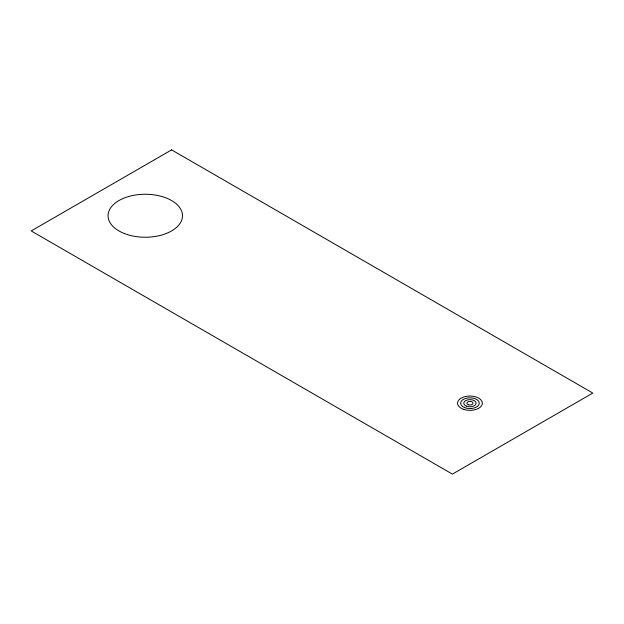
<?xml version="1.0" encoding="UTF-8"?>
<svg xmlns="http://www.w3.org/2000/svg" width="624" height="624" viewBox="0 0 624 624"><rect width="100%" height="100%" fill="white"/><g stroke="black" fill="none" stroke-linecap="round" stroke-linejoin="round"><path stroke-width="0.94" d="M171.6 149.885L31.2 230.942L452.4 474.115L592.8 393.058L171.6 149.885M463.749 409.399A12.41 7.168 0 0 0 482.36 403.19A12.41 7.168 0 0 0 463.749 396.989A12.41 7.168 0 0 0 463.749 409.399M464.732 407.644A9.305 5.374 0 0 0 479.232 403.572A9.305 5.374 0 0 0 465.886 398.362A9.305 5.374 0 0 0 464.732 407.644M466.471 406.162A6.201 3.58 0 0 0 476.135 403.447A6.201 3.58 0 0 0 467.236 399.968A6.201 3.58 0 0 0 466.471 406.162M468.398 404.742A3.104 1.794 0 0 0 473.054 403.19A3.104 1.794 0 0 0 468.398 401.638A3.104 1.794 0 0 0 468.398 404.742M124.41 233.54A37.229 21.497 0 0 0 182.411 217.277A37.229 21.497 0 0 0 129.004 196.412A37.229 21.497 0 0 0 124.41 233.54"/></g></svg>
